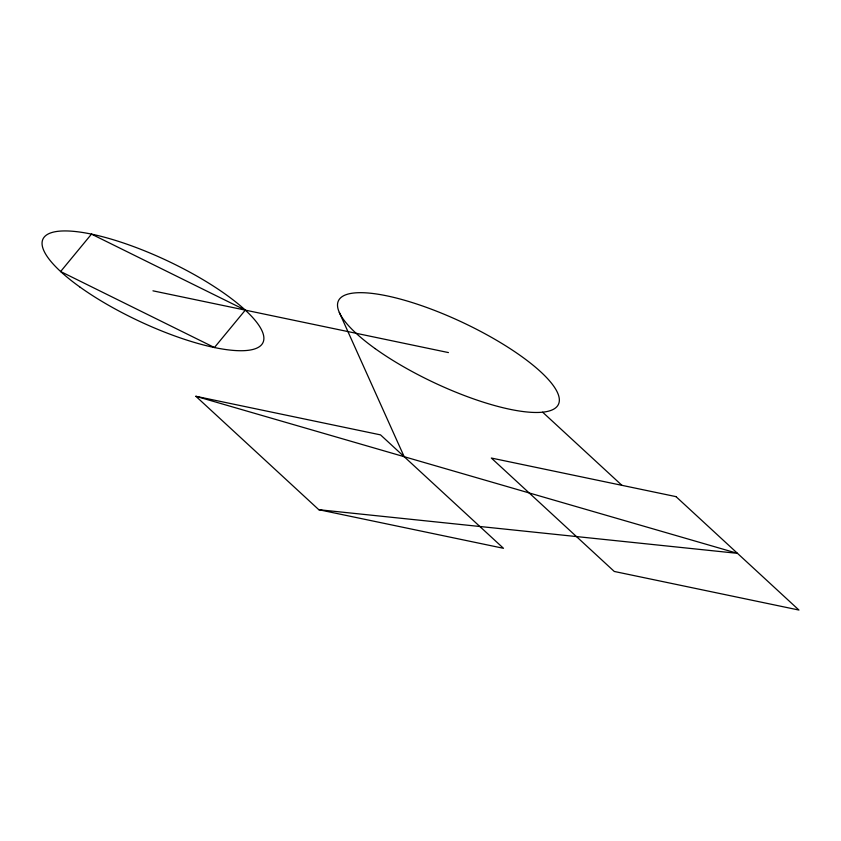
<?xml version="1.0" encoding="UTF-8"?>
<svg xmlns="http://www.w3.org/2000/svg" width="841" height="841" viewBox="0 0 841 841"><rect width="100%" height="100%" fill="white"/><g stroke="black" fill="none" stroke-linecap="round" stroke-linejoin="round"><path stroke-width="1.26" d="M318.813 509.709L737.473 553.346L195.869 396.29L318.813 509.709L503.486 548.3L380.531 434.881L195.869 396.29M152.957 290.828L448.432 352.579M542.634 412.185L621.92 485.331M339.322 312.442L404.174 456.695M91.49 234.113L60.626 271.527L214.434 347.533L245.299 310.119L91.49 234.113M676.006 496.632L491.333 458.04L614.277 571.46L798.95 610.051L676.006 496.632M375.149 348.616A121.588 33.314 25.2 0 0 557.184 406.319A121.588 33.314 25.2 0 0 412.952 302.792A121.588 33.314 25.2 0 0 375.149 348.616M79.685 286.865A121.588 33.314 25.2 0 0 261.719 344.568A121.588 33.314 25.2 0 0 117.477 241.041A121.588 33.314 25.2 0 0 79.685 286.865"/></g></svg>
